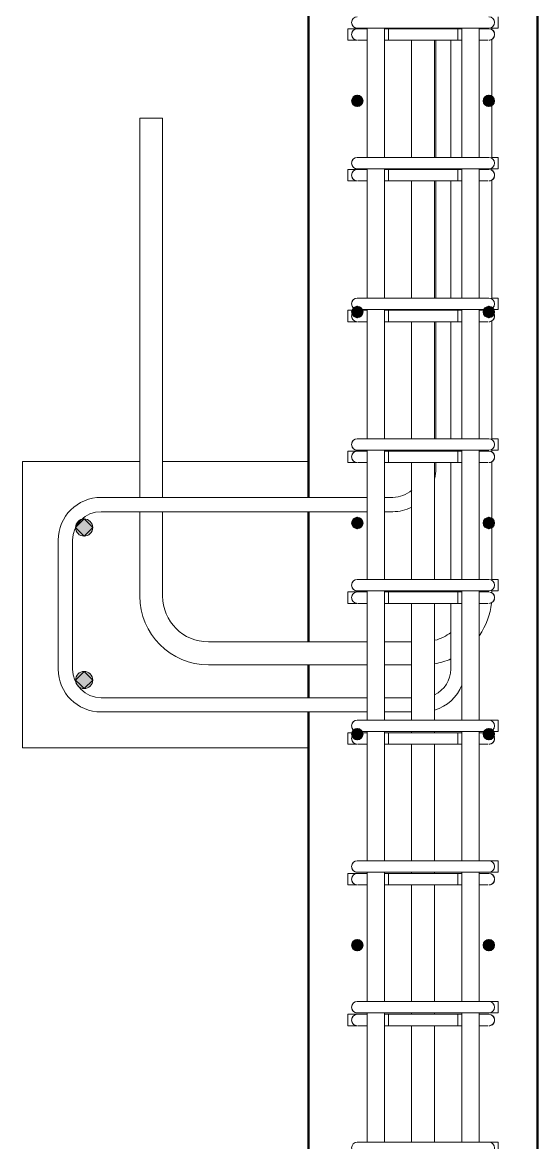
# Model space of a CAD drawing. Header units: millimetres. Extents: x -31655 to -5862, y 2843 to 78926.
# Drawn here: x -24141 to -23781, y 4104 to 4887 of the extents above; entities that cross this region are included whole.
import ezdxf

# ---------------------------------------------------------------- set-up
doc = ezdxf.new("R2010")
doc.units = ezdxf.units.MM
for name, color, linetype, lineweight in [('A-WALL', 113, 'Continuous', 25), ('S-BEAM', 12, 'Continuous', 18), ('S-RBAR', 171, 'Continuous', 18)]:
    doc.layers.add(name, color=color, linetype=linetype, lineweight=lineweight)

# ---------------------------------------------------------------- blocks, each defined once
blk = doc.blocks.new('M_Rectangular Corbel - M_Rectangular Corbel-5472199-Elevation Right')
at = {"layer": 'S-BEAM'}
for p, q in [((77955.04, 4579.75), (77873.04, 4579.75)), ((77873.04, 4579.75), (77873.04, 4379.75)), ((78073.04, 4579.75), (77971.04, 4579.75)), ((77873.04, 4379.75), (78073.04, 4379.75))]:
    blk.add_line(p, q, dxfattribs=at)

msp = doc.modelspace()

# ---------------------------------------------------------------- hatches: boundary and pattern name
at = {"layer": 'S-RBAR'}
h = msp.add_hatch(color=256, dxfattribs=at)
edge = h.paths.add_edge_path()
edge.add_arc((-23906.86685, 4831.82695), 4, 0, 360)
for points in [[(-23906.86685, 4827.82695), (-23902.86685, 4831.82695), (-23906.86685, 4835.82695), (-23910.86685, 4831.82695)], [(-23814.86685, 4827.82695), (-23810.86685, 4831.82695), (-23814.86685, 4835.82695), (-23818.86685, 4831.82695)], [(-23906.86685, 4680.3142), (-23902.86685, 4684.3142), (-23906.86685, 4688.3142), (-23910.86685, 4684.3142)], [(-23814.86685, 4680.3142), (-23810.86685, 4684.3142), (-23814.86685, 4688.3142), (-23818.86685, 4684.3142)], [(-24097.74185, 4527.64273), (-24091.74185, 4533.64273), (-24097.74185, 4539.64273), (-24103.74185, 4533.64273)], [(-23906.86685, 4532.80145), (-23902.86685, 4536.80145), (-23906.86685, 4540.80145), (-23910.86685, 4536.80145)], [(-23814.86685, 4532.80145), (-23810.86685, 4536.80145), (-23814.86685, 4540.80145), (-23818.86685, 4536.80145)], [(-24097.74185, 4421.09023), (-24091.74185, 4427.09023), (-24097.74185, 4433.09023), (-24103.74185, 4427.09023), (-24100.33185, 4423.68023)], [(-23906.86685, 4385.2887), (-23902.86685, 4389.2887), (-23906.86685, 4393.2887), (-23910.86685, 4389.2887)], [(-23814.86685, 4385.2887), (-23810.86685, 4389.2887), (-23814.86685, 4393.2887), (-23818.86685, 4389.2887)], [(-23906.86685, 4237.77595), (-23902.86685, 4241.77595), (-23906.86685, 4245.77595), (-23910.86685, 4241.77595)], [(-23814.86685, 4237.77595), (-23810.86685, 4241.77595), (-23814.86685, 4245.77595), (-23818.86685, 4241.77595)]]:
    msp.add_hatch(color=256, dxfattribs=at).paths.add_polyline_path(points)
h = msp.add_hatch(color=256, dxfattribs=at)
edge = h.paths.add_edge_path()
edge.add_arc((-23814.86685, 4831.82695), 4, 0, 360)
h = msp.add_hatch(color=256, dxfattribs=at)
edge = h.paths.add_edge_path()
edge.add_arc((-23906.86685, 4684.3142), 4, 0, 360)
h = msp.add_hatch(color=256, dxfattribs=at)
edge = h.paths.add_edge_path()
edge.add_arc((-23814.86685, 4684.3142), 4, 0, 360)
h = msp.add_hatch(color=256, dxfattribs=at)
edge = h.paths.add_edge_path()
edge.add_arc((-24097.74185, 4533.64273), 6, 0, 360)
h = msp.add_hatch(color=256, dxfattribs=at)
edge = h.paths.add_edge_path()
edge.add_arc((-23906.86685, 4536.80145), 4, 0, 360)
h = msp.add_hatch(color=256, dxfattribs=at)
edge = h.paths.add_edge_path()
edge.add_arc((-23814.86685, 4536.80145), 4, 0, 360)
h = msp.add_hatch(color=256, dxfattribs=at)
edge = h.paths.add_edge_path()
edge.add_arc((-24097.74185, 4427.09023), 6, 0, 360)
h = msp.add_hatch(color=256, dxfattribs=at)
edge = h.paths.add_edge_path()
edge.add_arc((-23906.86685, 4389.2887), 4, 0, 360)
h = msp.add_hatch(color=256, dxfattribs=at)
edge = h.paths.add_edge_path()
edge.add_arc((-23814.86685, 4389.2887), 4, 0, 360)
h = msp.add_hatch(color=256, dxfattribs=at)
edge = h.paths.add_edge_path()
edge.add_arc((-23906.86685, 4241.77595), 4, 0, 360)
h = msp.add_hatch(color=256, dxfattribs=at)
edge = h.paths.add_edge_path()
edge.add_arc((-23814.86685, 4241.77595), 4, 0, 360)

# ---------------------------------------------------------------- linework, layer by layer
at = {"layer": 'A-WALL', "lineweight": 50}
for p, q in [((-23940.86685, 6199.75), (-23940.86685, 4554.75)), ((-23780.86685, 3269.75), (-23780.86685, 6199.75)), ((-23940.86685, 4544.75), (-23940.86685, 4453.75)), ((-23940.86685, 4437.75), (-23940.86685, 4414.75)), ((-23940.86685, 4404.75), (-23940.86685, 3269.75))]:
    msp.add_line(p, q, dxfattribs=at)
at = {"layer": 'S-RBAR'}
for p, q in [((-23808.378, 4890.70097), (-23808.378, 4882.70097)), ((-23906.86685, 4882.30172), (-23913.3557, 4882.30172)), ((-23913.3557, 4882.30172), (-23913.3557, 4874.30172)), ((-23886.86685, 4882.70097), (-23906.86685, 4882.70097)), ((-23901.00899, 4882.30172), (-23906.86685, 4882.30172)), ((-23901.00899, 4882.30172), (-23899.93792, 4882.30172)), ((-23899.93792, 4792.37073), (-23899.93792, 4882.70097)), ((-23887.93792, 4792.37073), (-23887.93792, 4882.70097)), ((-23887.93792, 4882.30172), (-23885.07143, 4882.30172)), ((-23886.86685, 4882.70097), (-23834.86685, 4882.70097)), ((-23885.07143, 4882.30172), (-23860.86685, 4882.30172)), ((-23885.07143, 4874.30172), (-23885.07143, 4882.30172)), ((-23860.86685, 4882.30172), (-23836.66227, 4882.30172)), ((-23836.66227, 4882.30172), (-23833.79578, 4882.30172)), ((-23836.66227, 4874.30172), (-23836.66227, 4882.30172)), ((-23814.86685, 4882.70097), (-23834.86685, 4882.70097)), ((-23833.79578, 4792.37073), (-23833.79578, 4882.70097)), ((-23821.79578, 4792.37073), (-23821.79578, 4882.70097)), ((-23821.79578, 4882.30172), (-23820.72472, 4882.30172)), ((-23814.86685, 4882.30172), (-23820.72472, 4882.30172)), ((-23812.86685, 4881.76583), (-23812.86685, 4883.23687)), ((-23808.378, 4882.70097), (-23812.86685, 4882.70097)), ((-23906.86685, 4874.30172), (-23913.3557, 4874.30172)), ((-23906.78342, 4874.30172), (-23906.86685, 4874.30172)), ((-23901.00899, 4874.30172), (-23906.18537, 4874.30172)), ((-23901.00899, 4874.30172), (-23899.93792, 4874.30172)), ((-23887.93792, 4874.30172), (-23885.07143, 4874.30172)), ((-23885.07143, 4874.30172), (-23860.86685, 4874.30172)), ((-23868.86685, 4874.30172), (-23868.86685, 4792.37073)), ((-23868.86685, 4874.30172), (-23868.86685, 4792.37073)), ((-23860.86685, 4874.30172), (-23836.66227, 4874.30172)), ((-23852.86685, 4874.30172), (-23852.86685, 4792.37073)), ((-23852.86685, 4874.30172), (-23852.86685, 4792.37073)), ((-23852.00286, 4874.30172), (-23852.00286, 4792.37073)), ((-23841.5455, 4792.37073), (-23841.5455, 4874.30172)), ((-23836.66227, 4874.30172), (-23833.79578, 4874.30172)), ((-23821.79578, 4874.30172), (-23820.72472, 4874.30172)), ((-23815.54833, 4874.30172), (-23820.72472, 4874.30172)), ((-23814.86685, 4874.30172), (-23814.95028, 4874.30172)), ((-23812.86685, 4791.83483), (-23812.86685, 4874.83762)), ((-23906.86685, 4835.82695), (-23910.86685, 4831.82695)), ((-23910.86685, 4831.82695), (-23906.86685, 4827.82695)), ((-23902.86685, 4831.82695), (-23906.86685, 4835.82695)), ((-23906.86685, 4827.82695), (-23902.86685, 4831.82695)), ((-23814.86685, 4835.82695), (-23818.86685, 4831.82695)), ((-23818.86685, 4831.82695), (-23814.86685, 4827.82695)), ((-23810.86685, 4831.82695), (-23814.86685, 4835.82695)), ((-23814.86685, 4827.82695), (-23810.86685, 4831.82695)), ((-24058.86685, 4819.75), (-24058.86685, 4554.75)), ((-24058.86685, 4819.75), (-24042.86685, 4819.75)), ((-24042.86685, 4819.75), (-24042.86685, 4554.75)), ((-23886.86685, 4792.37073), (-23906.86685, 4792.37073)), ((-23886.86685, 4792.37073), (-23834.86685, 4792.37073)), ((-23814.86685, 4792.37073), (-23834.86685, 4792.37073)), ((-23808.378, 4792.37073), (-23812.86685, 4792.37073)), ((-23808.378, 4792.37073), (-23808.378, 4784.37073)), ((-23906.86685, 4783.89224), (-23913.3557, 4783.89224)), ((-23913.3557, 4783.89224), (-23913.3557, 4775.89224)), ((-23886.86685, 4784.37073), (-23906.86685, 4784.37073)), ((-23901.00899, 4783.89224), (-23906.86685, 4783.89224)), ((-23901.00899, 4783.89224), (-23899.93792, 4783.89224)), ((-23899.93792, 4694.04049), (-23899.93792, 4784.37073)), ((-23887.93792, 4694.04049), (-23887.93792, 4784.37073)), ((-23887.93792, 4783.89224), (-23885.07143, 4783.89224)), ((-23886.86685, 4784.37073), (-23834.86685, 4784.37073)), ((-23885.07143, 4783.89224), (-23860.86685, 4783.89224)), ((-23885.07143, 4775.89224), (-23885.07143, 4783.89224)), ((-23868.86685, 4784.37073), (-23868.86685, 4783.89224)), ((-23868.86685, 4784.37073), (-23868.86685, 4783.89224)), ((-23860.86685, 4783.89224), (-23836.66227, 4783.89224)), ((-23852.86685, 4784.37073), (-23852.86685, 4783.89224)), ((-23852.86685, 4784.37073), (-23852.86685, 4783.89224)), ((-23852.00286, 4784.37073), (-23852.00286, 4783.89224)), ((-23841.5455, 4783.89224), (-23841.5455, 4784.37073)), ((-23836.66227, 4783.89224), (-23833.79578, 4783.89224)), ((-23836.66227, 4775.89224), (-23836.66227, 4783.89224)), ((-23814.86685, 4784.37073), (-23834.86685, 4784.37073)), ((-23833.79578, 4694.04049), (-23833.79578, 4784.37073)), ((-23821.79578, 4694.04049), (-23821.79578, 4784.37073)), ((-23821.79578, 4783.89224), (-23820.72472, 4783.89224)), ((-23814.86685, 4783.89224), (-23820.72472, 4783.89224)), ((-23812.86685, 4783.35634), (-23812.86685, 4784.90663)), ((-23808.378, 4784.37073), (-23812.86685, 4784.37073)), ((-23906.86685, 4775.89224), (-23913.3557, 4775.89224)), ((-23906.78342, 4775.89224), (-23906.86685, 4775.89224)), ((-23901.00899, 4775.89224), (-23906.18537, 4775.89224)), ((-23901.00899, 4775.89224), (-23899.93792, 4775.89224)), ((-23887.93792, 4775.89224), (-23885.07143, 4775.89224)), ((-23885.07143, 4775.89224), (-23860.86685, 4775.89224)), ((-23868.86685, 4775.89224), (-23868.86685, 4694.04049)), ((-23868.86685, 4775.89224), (-23868.86685, 4694.04049)), ((-23860.86685, 4775.89224), (-23836.66227, 4775.89224)), ((-23852.86685, 4775.89224), (-23852.86685, 4694.04049)), ((-23852.86685, 4775.89224), (-23852.86685, 4694.04049)), ((-23852.00286, 4775.89224), (-23852.00286, 4694.04049)), ((-23841.5455, 4694.04049), (-23841.5455, 4775.89224)), ((-23836.66227, 4775.89224), (-23833.79578, 4775.89224)), ((-23821.79578, 4775.89224), (-23820.72472, 4775.89224)), ((-23815.54833, 4775.89224), (-23820.72472, 4775.89224)), ((-23814.86685, 4775.89224), (-23814.95028, 4775.89224)), ((-23812.86685, 4693.50459), (-23812.86685, 4776.42814)), ((-23886.86685, 4694.04049), (-23906.86685, 4694.04049)), ((-23886.86685, 4694.04049), (-23834.86685, 4694.04049)), ((-23814.86685, 4694.04049), (-23834.86685, 4694.04049)), ((-23808.378, 4694.04049), (-23812.86685, 4694.04049)), ((-23808.378, 4694.04049), (-23808.378, 4686.04049)), ((-23906.86685, 4685.48276), (-23913.3557, 4685.48276)), ((-23913.3557, 4685.48276), (-23913.3557, 4677.48276)), ((-23906.86685, 4688.3142), (-23910.86685, 4684.3142)), ((-23910.86685, 4684.3142), (-23906.86685, 4680.3142)), ((-23902.86685, 4684.3142), (-23906.86685, 4688.3142)), ((-23886.86685, 4686.04049), (-23906.86685, 4686.04049)), ((-23901.00899, 4685.48276), (-23906.86685, 4685.48276)), ((-23906.86685, 4680.3142), (-23902.86685, 4684.3142)), ((-23901.00899, 4685.48276), (-23899.93792, 4685.48276)), ((-23899.93792, 4595.71026), (-23899.93792, 4686.04049)), ((-23887.93792, 4595.71026), (-23887.93792, 4686.04049)), ((-23887.93792, 4685.48276), (-23885.07143, 4685.48276)), ((-23886.86685, 4686.04049), (-23834.86685, 4686.04049)), ((-23885.07143, 4685.48276), (-23860.86685, 4685.48276)), ((-23885.07143, 4677.48276), (-23885.07143, 4685.48276)), ((-23868.86685, 4686.04049), (-23868.86685, 4685.48276)), ((-23868.86685, 4686.04049), (-23868.86685, 4685.48276)), ((-23860.86685, 4685.48276), (-23836.66227, 4685.48276)), ((-23852.86685, 4686.04049), (-23852.86685, 4685.48276)), ((-23852.86685, 4686.04049), (-23852.86685, 4685.48276)), ((-23852.00286, 4686.04049), (-23852.00286, 4685.48276)), ((-23841.5455, 4685.48276), (-23841.5455, 4686.04049)), ((-23836.66227, 4685.48276), (-23833.79578, 4685.48276)), ((-23836.66227, 4677.48276), (-23836.66227, 4685.48276)), ((-23814.86685, 4686.04049), (-23834.86685, 4686.04049)), ((-23833.79578, 4595.71026), (-23833.79578, 4686.04049)), ((-23821.79578, 4595.71026), (-23821.79578, 4686.04049)), ((-23821.79578, 4685.48276), (-23820.72472, 4685.48276)), ((-23814.86685, 4685.48276), (-23820.72472, 4685.48276)), ((-23814.86685, 4688.3142), (-23818.86685, 4684.3142)), ((-23818.86685, 4684.3142), (-23814.86685, 4680.3142)), ((-23810.86685, 4684.3142), (-23814.86685, 4688.3142)), ((-23814.86685, 4680.3142), (-23810.86685, 4684.3142)), ((-23812.86685, 4684.94686), (-23812.86685, 4686.57639)), ((-23808.378, 4686.04049), (-23812.86685, 4686.04049)), ((-23906.86685, 4677.48276), (-23913.3557, 4677.48276)), ((-23906.78342, 4677.48276), (-23906.86685, 4677.48276)), ((-23901.00899, 4677.48276), (-23906.18537, 4677.48276)), ((-23901.00899, 4677.48276), (-23899.93792, 4677.48276)), ((-23887.93792, 4677.48276), (-23885.07143, 4677.48276)), ((-23885.07143, 4677.48276), (-23860.86685, 4677.48276)), ((-23868.86685, 4677.48276), (-23868.86685, 4595.71026)), ((-23868.86685, 4677.48276), (-23868.86685, 4595.71026)), ((-23860.86685, 4677.48276), (-23836.66227, 4677.48276)), ((-23852.86685, 4677.48276), (-23852.86685, 4595.71026)), ((-23852.86685, 4677.48276), (-23852.86685, 4595.71026)), ((-23852.00286, 4677.48276), (-23852.00286, 4595.71026)), ((-23841.5455, 4595.71026), (-23841.5455, 4677.48276)), ((-23836.66227, 4677.48276), (-23833.79578, 4677.48276)), ((-23821.79578, 4677.48276), (-23820.72472, 4677.48276)), ((-23815.54833, 4677.48276), (-23820.72472, 4677.48276)), ((-23814.86685, 4677.48276), (-23814.95028, 4677.48276)), ((-23812.86685, 4595.17436), (-23812.86685, 4678.01866)), ((-23886.86685, 4595.71026), (-23906.86685, 4595.71026)), ((-23886.86685, 4595.71026), (-23834.86685, 4595.71026)), ((-23814.86685, 4595.71026), (-23834.86685, 4595.71026)), ((-23808.378, 4595.71026), (-23812.86685, 4595.71026)), ((-23808.378, 4595.71026), (-23808.378, 4587.71026)), ((-23812.86685, 4586.53738), (-23812.86685, 4588.24615)), ((-23906.86685, 4587.07328), (-23913.3557, 4587.07328)), ((-23913.3557, 4587.07328), (-23913.3557, 4579.07328)), ((-23886.86685, 4587.71026), (-23906.86685, 4587.71026)), ((-23901.00899, 4587.07328), (-23906.86685, 4587.07328)), ((-23901.00899, 4587.07328), (-23899.93792, 4587.07328)), ((-23899.93792, 4497.38002), (-23899.93792, 4587.71026)), ((-23887.93792, 4497.38002), (-23887.93792, 4587.71026)), ((-23887.93792, 4587.07328), (-23885.07143, 4587.07328)), ((-23886.86685, 4587.71026), (-23834.86685, 4587.71026)), ((-23885.07143, 4587.07328), (-23860.86685, 4587.07328)), ((-23885.07143, 4579.07328), (-23885.07143, 4587.07328)), ((-23868.86685, 4587.71026), (-23868.86685, 4587.07328)), ((-23868.86685, 4587.71026), (-23868.86685, 4587.07328)), ((-23860.86685, 4587.07328), (-23836.66227, 4587.07328)), ((-23852.86685, 4587.71026), (-23852.86685, 4587.07328)), ((-23852.86685, 4587.71026), (-23852.86685, 4587.07328)), ((-23852.00286, 4587.71026), (-23852.00286, 4587.07328)), ((-23841.5455, 4587.07328), (-23841.5455, 4587.71026)), ((-23836.66227, 4587.07328), (-23833.79578, 4587.07328)), ((-23836.66227, 4579.07328), (-23836.66227, 4587.07328)), ((-23814.86685, 4587.71026), (-23834.86685, 4587.71026)), ((-23833.79578, 4497.38002), (-23833.79578, 4587.71026)), ((-23821.79578, 4497.38002), (-23821.79578, 4587.71026)), ((-23821.79578, 4587.07328), (-23820.72472, 4587.07328)), ((-23814.86685, 4587.07328), (-23820.72472, 4587.07328)), ((-23808.378, 4587.71026), (-23812.86685, 4587.71026)), ((-23906.86685, 4579.07328), (-23913.3557, 4579.07328)), ((-23906.78342, 4579.07328), (-23906.86685, 4579.07328)), ((-23901.00899, 4579.07328), (-23906.18537, 4579.07328)), ((-23901.00899, 4579.07328), (-23899.93792, 4579.07328)), ((-23887.93792, 4579.07328), (-23885.07143, 4579.07328)), ((-23885.07143, 4579.07328), (-23860.86685, 4579.07328)), ((-23868.86685, 4572.2443), (-23868.86685, 4579.07256)), ((-23868.86685, 4572.2443), (-23868.86685, 4579.07256)), ((-23868.86685, 4572.2443), (-23868.86685, 4497.38002)), ((-23868.86685, 4572.2443), (-23868.86685, 4497.38002)), ((-23860.86685, 4579.07328), (-23836.66227, 4579.07328)), ((-23852.86685, 4572.2443), (-23852.86685, 4579.07256)), ((-23852.86685, 4572.2443), (-23852.86685, 4579.07256)), ((-23852.86685, 4572.2443), (-23852.86685, 4497.38002)), ((-23852.86685, 4572.2443), (-23852.86685, 4497.38002)), ((-23852.00286, 4579.07328), (-23852.00286, 4574.75)), ((-23841.5455, 4497.38002), (-23841.5455, 4579.07328)), ((-23836.66227, 4579.07328), (-23833.79578, 4579.07328)), ((-23821.79578, 4579.07328), (-23820.72472, 4579.07328)), ((-23815.54833, 4579.07328), (-23820.72472, 4579.07328)), ((-23814.86685, 4579.07328), (-23814.95028, 4579.07328)), ((-23812.86685, 4496.84412), (-23812.86685, 4579.60917)), ((-23899.93792, 4554.75), (-24085.86685, 4554.75)), ((-23882.00286, 4554.75), (-23887.93792, 4554.75)), ((-23899.93792, 4544.75), (-24085.86685, 4544.75)), ((-24058.86685, 4544.75), (-24058.86685, 4485.75)), ((-24042.86685, 4544.75), (-24042.86685, 4485.75)), ((-23882.00286, 4544.75), (-23887.93792, 4544.75)), ((-24097.74185, 4539.64273), (-24103.74185, 4533.64273)), ((-24103.74185, 4533.64273), (-24097.74185, 4527.64273)), ((-24091.74185, 4533.64273), (-24097.74185, 4539.64273)), ((-24097.74185, 4527.64273), (-24091.74185, 4533.64273)), ((-23906.86685, 4540.80145), (-23910.86685, 4536.80145)), ((-23910.86685, 4536.80145), (-23906.86685, 4532.80145)), ((-23902.86685, 4536.80145), (-23906.86685, 4540.80145)), ((-23906.86685, 4532.80145), (-23902.86685, 4536.80145)), ((-23814.86685, 4540.80145), (-23818.86685, 4536.80145)), ((-23818.86685, 4536.80145), (-23814.86685, 4532.80145)), ((-23810.86685, 4536.80145), (-23814.86685, 4540.80145)), ((-23814.86685, 4532.80145), (-23810.86685, 4536.80145)), ((-24115.86685, 4524.75), (-24115.86685, 4434.75)), ((-24105.86685, 4524.75), (-24105.86685, 4434.75)), ((-23886.86685, 4497.38002), (-23906.86685, 4497.38002)), ((-23886.86685, 4497.38002), (-23834.86685, 4497.38002)), ((-23814.86685, 4497.38002), (-23834.86685, 4497.38002)), ((-23808.378, 4497.38002), (-23812.86685, 4497.38002)), ((-23808.378, 4497.38002), (-23808.378, 4489.38002)), ((-23906.86685, 4488.66379), (-23913.3557, 4488.66379)), ((-23913.3557, 4488.66379), (-23913.3557, 4480.66379)), ((-23886.86685, 4489.38002), (-23906.86685, 4489.38002)), ((-23901.00899, 4488.66379), (-23906.86685, 4488.66379)), ((-23901.00899, 4488.66379), (-23899.93792, 4488.66379)), ((-23899.93792, 4399.04978), (-23899.93792, 4489.38002)), ((-23887.93792, 4399.04978), (-23887.93792, 4489.38002)), ((-23887.93792, 4488.66379), (-23885.07143, 4488.66379)), ((-23886.86685, 4489.38002), (-23834.86685, 4489.38002)), ((-23885.07143, 4488.66379), (-23860.86685, 4488.66379)), ((-23885.07143, 4480.66379), (-23885.07143, 4488.66379)), ((-23868.86685, 4489.38002), (-23868.86685, 4488.66379)), ((-23868.86685, 4489.38002), (-23868.86685, 4488.66379)), ((-23860.86685, 4488.66379), (-23836.66227, 4488.66379)), ((-23852.86685, 4489.38002), (-23852.86685, 4488.66379)), ((-23852.86685, 4489.38002), (-23852.86685, 4488.66379)), ((-23841.5455, 4488.66379), (-23841.5455, 4489.38002)), ((-23836.66227, 4488.66379), (-23833.79578, 4488.66379)), ((-23836.66227, 4480.66379), (-23836.66227, 4488.66379)), ((-23814.86685, 4489.38002), (-23834.86685, 4489.38002)), ((-23833.79578, 4399.04978), (-23833.79578, 4489.38002)), ((-23821.79578, 4399.04978), (-23821.79578, 4489.38002)), ((-23821.79578, 4488.66379), (-23820.72472, 4488.66379)), ((-23814.86685, 4488.66379), (-23820.72472, 4488.66379)), ((-23812.86685, 4488.12789), (-23812.86685, 4489.91592)), ((-23808.378, 4489.38002), (-23812.86685, 4489.38002)), ((-23906.86685, 4480.66379), (-23913.3557, 4480.66379)), ((-23906.78342, 4480.66379), (-23906.86685, 4480.66379)), ((-23901.00899, 4480.66379), (-23906.18537, 4480.66379)), ((-23901.00899, 4480.66379), (-23899.93792, 4480.66379)), ((-23887.93792, 4480.66379), (-23885.07143, 4480.66379)), ((-23885.07143, 4480.66379), (-23860.86685, 4480.66379)), ((-23868.86685, 4480.66379), (-23868.86685, 4399.04978)), ((-23868.86685, 4480.66379), (-23868.86685, 4399.04978)), ((-23860.86685, 4480.66379), (-23836.66227, 4480.66379)), ((-23852.86685, 4480.66379), (-23852.86685, 4399.04978)), ((-23852.86685, 4480.66379), (-23852.86685, 4399.04978)), ((-23841.5455, 4434.75), (-23841.5455, 4480.66379)), ((-23836.66227, 4480.66379), (-23833.79578, 4480.66379)), ((-23821.79578, 4480.66379), (-23820.72472, 4480.66379)), ((-23815.54833, 4480.66379), (-23820.72472, 4480.66379)), ((-23814.86685, 4480.66379), (-23814.95028, 4480.66379)), ((-24010.86685, 4453.75), (-23899.93792, 4453.75)), ((-23887.93792, 4453.75), (-23868.86685, 4453.75)), ((-24097.74185, 4433.09023), (-24103.74185, 4427.09023)), ((-24091.74185, 4427.09023), (-24097.74185, 4433.09023)), ((-24010.86685, 4437.75), (-23899.93792, 4437.75)), ((-23887.93792, 4437.75), (-23868.86685, 4437.75)), ((-24103.74185, 4427.09023), (-24100.33185, 4423.68023)), ((-24100.33185, 4423.68023), (-24097.74185, 4421.09023)), ((-24097.74185, 4421.09023), (-24091.74185, 4427.09023)), ((-24085.86685, 4414.75), (-23899.93792, 4414.75)), ((-23887.93792, 4414.75), (-23868.86685, 4414.75)), ((-24085.86685, 4404.75), (-23899.93792, 4404.75)), ((-23887.93792, 4404.75), (-23868.86685, 4404.75)), ((-23906.86685, 4393.2887), (-23910.86685, 4389.2887)), ((-23886.86685, 4399.04978), (-23906.86685, 4399.04978)), ((-23902.86685, 4389.2887), (-23906.86685, 4393.2887)), ((-23886.86685, 4399.04978), (-23834.86685, 4399.04978)), ((-23814.86685, 4399.04978), (-23834.86685, 4399.04978)), ((-23814.86685, 4393.2887), (-23818.86685, 4389.2887)), ((-23808.378, 4399.04978), (-23814.86685, 4399.04978)), ((-23810.86685, 4389.2887), (-23814.86685, 4393.2887)), ((-23808.378, 4399.04978), (-23808.378, 4391.04978)), ((-23906.86685, 4390.25431), (-23913.3557, 4390.25431)), ((-23913.3557, 4390.25431), (-23913.3557, 4382.25431)), ((-23910.86685, 4389.2887), (-23906.86685, 4385.2887)), ((-23886.86685, 4391.04978), (-23906.86685, 4391.04978)), ((-23901.00899, 4390.25431), (-23906.86685, 4390.25431)), ((-23906.86685, 4385.2887), (-23902.86685, 4389.2887)), ((-23901.00899, 4390.25431), (-23899.93792, 4390.25431)), ((-23899.93792, 4300.71954), (-23899.93792, 4391.04978)), ((-23887.93792, 4300.71954), (-23887.93792, 4391.04978)), ((-23887.93792, 4390.25431), (-23885.07143, 4390.25431)), ((-23886.86685, 4391.04978), (-23834.86685, 4391.04978)), ((-23885.07143, 4390.25431), (-23860.86685, 4390.25431)), ((-23885.07143, 4382.25431), (-23885.07143, 4390.25431)), ((-23868.86685, 4391.04978), (-23868.86685, 4390.25431)), ((-23868.86685, 4391.04978), (-23868.86685, 4390.25431)), ((-23860.86685, 4390.25431), (-23836.66227, 4390.25431)), ((-23852.86685, 4391.04978), (-23852.86685, 4390.25431)), ((-23852.86685, 4391.04978), (-23852.86685, 4390.25431)), ((-23836.66227, 4390.25431), (-23833.79578, 4390.25431)), ((-23836.66227, 4382.25431), (-23836.66227, 4390.25431)), ((-23814.86685, 4391.04978), (-23834.86685, 4391.04978)), ((-23833.79578, 4300.71954), (-23833.79578, 4391.04978)), ((-23821.79578, 4300.71954), (-23821.79578, 4391.04978)), ((-23821.79578, 4390.25431), (-23820.72472, 4390.25431)), ((-23814.86685, 4390.25431), (-23820.72472, 4390.25431)), ((-23818.86685, 4389.2887), (-23814.86685, 4385.2887)), ((-23808.378, 4391.04978), (-23814.86685, 4391.04978)), ((-23814.86685, 4385.2887), (-23810.86685, 4389.2887)), ((-23906.86685, 4382.25431), (-23913.3557, 4382.25431)), ((-23906.78342, 4382.25431), (-23906.86685, 4382.25431)), ((-23901.00899, 4382.25431), (-23906.18537, 4382.25431)), ((-23901.00899, 4382.25431), (-23899.93792, 4382.25431)), ((-23887.93792, 4382.25431), (-23885.07143, 4382.25431)), ((-23885.07143, 4382.25431), (-23860.86685, 4382.25431)), ((-23868.86685, 4382.25431), (-23868.86685, 4375.26374)), ((-23868.86685, 4382.25431), (-23868.86685, 4375.26374)), ((-23860.86685, 4382.25431), (-23836.66227, 4382.25431)), ((-23852.86685, 4382.25431), (-23852.86685, 4375.26374)), ((-23852.86685, 4382.25431), (-23852.86685, 4375.26374)), ((-23836.66227, 4382.25431), (-23833.79578, 4382.25431)), ((-23821.79578, 4382.25431), (-23820.72472, 4382.25431)), ((-23815.54833, 4382.25431), (-23820.72472, 4382.25431)), ((-23814.86685, 4382.25431), (-23814.95028, 4382.25431)), ((-23868.86685, 4375.26374), (-23868.86685, 4367.9237)), ((-23852.86685, 4375.26374), (-23852.86685, 4367.9237)), ((-23868.86685, 4367.9237), (-23868.86685, 4300.71954)), ((-23852.86685, 4367.9237), (-23852.86685, 4300.71954)), ((-23886.86685, 4300.71954), (-23906.86685, 4300.71954)), ((-23886.86685, 4300.71954), (-23834.86685, 4300.71954)), ((-23814.86685, 4300.71954), (-23834.86685, 4300.71954)), ((-23808.378, 4300.71954), (-23814.86685, 4300.71954)), ((-23808.378, 4300.71954), (-23808.378, 4292.71954)), ((-23906.86685, 4291.84483), (-23913.3557, 4291.84483)), ((-23913.3557, 4291.84483), (-23913.3557, 4283.84483)), ((-23886.86685, 4292.71954), (-23906.86685, 4292.71954)), ((-23901.00899, 4291.84483), (-23906.86685, 4291.84483)), ((-23901.00899, 4291.84483), (-23899.93792, 4291.84483)), ((-23899.93792, 4202.38931), (-23899.93792, 4292.71954)), ((-23887.93792, 4202.38931), (-23887.93792, 4292.71954)), ((-23887.93792, 4291.84483), (-23885.07143, 4291.84483)), ((-23886.86685, 4292.71954), (-23834.86685, 4292.71954)), ((-23885.07143, 4291.84483), (-23860.86685, 4291.84483)), ((-23885.07143, 4283.84483), (-23885.07143, 4291.84483)), ((-23868.86685, 4292.71954), (-23868.86685, 4291.84483)), ((-23860.86685, 4291.84483), (-23836.66227, 4291.84483)), ((-23852.86685, 4292.71954), (-23852.86685, 4291.84483)), ((-23836.66227, 4291.84483), (-23833.79578, 4291.84483)), ((-23836.66227, 4283.84483), (-23836.66227, 4291.84483)), ((-23814.86685, 4292.71954), (-23834.86685, 4292.71954)), ((-23833.79578, 4202.38931), (-23833.79578, 4292.71954)), ((-23821.79578, 4202.38931), (-23821.79578, 4292.71954)), ((-23821.79578, 4291.84483), (-23820.72472, 4291.84483)), ((-23814.86685, 4291.84483), (-23820.72472, 4291.84483)), ((-23808.378, 4292.71954), (-23814.86685, 4292.71954)), ((-23906.86685, 4283.84483), (-23913.3557, 4283.84483)), ((-23906.78342, 4283.84483), (-23906.86685, 4283.84483)), ((-23901.00899, 4283.84483), (-23906.18537, 4283.84483)), ((-23901.00899, 4283.84483), (-23899.93792, 4283.84483)), ((-23887.93792, 4283.84483), (-23885.07143, 4283.84483)), ((-23885.07143, 4283.84483), (-23860.86685, 4283.84483)), ((-23868.86685, 4283.84483), (-23868.86685, 4202.38931)), ((-23860.86685, 4283.84483), (-23836.66227, 4283.84483)), ((-23852.86685, 4283.84483), (-23852.86685, 4202.38931)), ((-23836.66227, 4283.84483), (-23833.79578, 4283.84483)), ((-23821.79578, 4283.84483), (-23820.72472, 4283.84483)), ((-23815.54833, 4283.84483), (-23820.72472, 4283.84483)), ((-23814.86685, 4283.84483), (-23814.95028, 4283.84483)), ((-23906.86685, 4245.77595), (-23910.86685, 4241.77595)), ((-23902.86685, 4241.77595), (-23906.86685, 4245.77595)), ((-23814.86685, 4245.77595), (-23818.86685, 4241.77595)), ((-23810.86685, 4241.77595), (-23814.86685, 4245.77595)), ((-23910.86685, 4241.77595), (-23906.86685, 4237.77595)), ((-23906.86685, 4237.77595), (-23902.86685, 4241.77595)), ((-23818.86685, 4241.77595), (-23814.86685, 4237.77595)), ((-23814.86685, 4237.77595), (-23810.86685, 4241.77595)), ((-23886.86685, 4202.38931), (-23906.86685, 4202.38931)), ((-23886.86685, 4202.38931), (-23834.86685, 4202.38931)), ((-23814.86685, 4202.38931), (-23834.86685, 4202.38931)), ((-23808.378, 4202.38931), (-23814.86685, 4202.38931)), ((-23808.378, 4202.38931), (-23808.378, 4194.38931)), ((-23906.86685, 4193.43534), (-23913.3557, 4193.43534)), ((-23913.3557, 4193.43534), (-23913.3557, 4185.43534)), ((-23886.86685, 4194.38931), (-23906.86685, 4194.38931)), ((-23901.00899, 4193.43534), (-23906.86685, 4193.43534)), ((-23901.00899, 4193.43534), (-23899.93792, 4193.43534)), ((-23899.93792, 4104.05907), (-23899.93792, 4194.38931)), ((-23887.93792, 4104.05907), (-23887.93792, 4194.38931)), ((-23887.93792, 4193.43534), (-23885.07143, 4193.43534)), ((-23886.86685, 4194.38931), (-23834.86685, 4194.38931)), ((-23885.07143, 4193.43534), (-23860.86685, 4193.43534)), ((-23885.07143, 4185.43534), (-23885.07143, 4193.43534)), ((-23868.86685, 4194.38931), (-23868.86685, 4193.43534)), ((-23860.86685, 4193.43534), (-23836.66227, 4193.43534)), ((-23852.86685, 4194.38931), (-23852.86685, 4193.43534)), ((-23836.66227, 4193.43534), (-23833.79578, 4193.43534)), ((-23836.66227, 4185.43534), (-23836.66227, 4193.43534)), ((-23814.86685, 4194.38931), (-23834.86685, 4194.38931)), ((-23833.79578, 4104.05907), (-23833.79578, 4194.38931)), ((-23821.79578, 4104.05907), (-23821.79578, 4194.38931)), ((-23821.79578, 4193.43534), (-23820.72472, 4193.43534)), ((-23814.86685, 4193.43534), (-23820.72472, 4193.43534)), ((-23808.378, 4194.38931), (-23814.86685, 4194.38931)), ((-23906.86685, 4185.43534), (-23913.3557, 4185.43534)), ((-23906.78342, 4185.43534), (-23906.86685, 4185.43534)), ((-23901.00899, 4185.43534), (-23906.18537, 4185.43534)), ((-23901.00899, 4185.43534), (-23899.93792, 4185.43534)), ((-23887.93792, 4185.43534), (-23885.07143, 4185.43534)), ((-23885.07143, 4185.43534), (-23860.86685, 4185.43534)), ((-23868.86685, 4185.43534), (-23868.86685, 4104.05907)), ((-23860.86685, 4185.43534), (-23836.66227, 4185.43534)), ((-23852.86685, 4185.43534), (-23852.86685, 4104.05907)), ((-23836.66227, 4185.43534), (-23833.79578, 4185.43534)), ((-23821.79578, 4185.43534), (-23820.72472, 4185.43534)), ((-23815.54833, 4185.43534), (-23820.72472, 4185.43534)), ((-23814.86685, 4185.43534), (-23814.95028, 4185.43534)), ((-23886.86685, 4104.05907), (-23906.86685, 4104.05907)), ((-23886.86685, 4104.05907), (-23834.86685, 4104.05907)), ((-23814.86685, 4104.05907), (-23834.86685, 4104.05907)), ((-23808.378, 4104.05907), (-23814.86685, 4104.05907)), ((-23808.378, 4104.05907), (-23808.378, 4096.05907))]:
    msp.add_line(p, q, dxfattribs=at)
for centre, radius in [((-23906.86685, 4831.82695), 4), ((-23814.86685, 4831.82695), 4), ((-23906.86685, 4684.3142), 4), ((-23814.86685, 4684.3142), 4), ((-24097.74185, 4533.64273), 6), ((-23906.86685, 4536.80145), 4), ((-23814.86685, 4536.80145), 4), ((-24097.74185, 4427.09023), 6), ((-23906.86685, 4389.2887), 4), ((-23814.86685, 4389.2887), 4), ((-23906.86685, 4241.77595), 4), ((-23814.86685, 4241.77595), 4)]:
    msp.add_circle(centre, radius, dxfattribs=at)
for centre, radius, start, end in [((-23906.86685, 4886.70097), 4, 90, 270), ((-23906.86685, 4886.70097), 4, 195, 240), ((-23906.86685, 4886.70097), 4, 195, 240), ((-23814.86685, 4886.70097), 4, 270, 90), ((-23906.86685, 4878.30172), 4, 90, 270), ((-23906.86685, 4878.30172), 4, 120, 165), ((-23906.86685, 4886.70097), 4, 255, 270), ((-23906.86685, 4886.70097), 4, 255, 270), ((-23814.86685, 4878.30172), 4, 270, 90), ((-23814.86685, 4878.30172), 4, 15, 60), ((-23814.86685, 4878.30172), 4, 15, 60), ((-23814.86685, 4878.30172), 4, 15, 60), ((-23814.86685, 4878.30172), 4, 15, 60), ((-23906.86685, 4878.30172), 4, 195, 240), ((-23906.86685, 4878.30172), 4, 255, 270), ((-23814.86685, 4878.30172), 4, 270, 285), ((-23814.86685, 4878.30172), 4, 300, 345), ((-23814.86685, 4878.30172), 4, 300, 345), ((-23814.86685, 4878.30172), 4, 300, 345), ((-23814.86685, 4878.30172), 4, 300, 345), ((-23906.86685, 4788.37073), 4, 90, 270), ((-23906.86685, 4788.37073), 4, 120, 165), ((-23906.86685, 4788.37073), 4, 120, 165), ((-23814.86685, 4788.37073), 4, 270, 90), ((-23906.86685, 4779.89224), 4, 90, 270), ((-23906.86685, 4788.37073), 4, 195, 240), ((-23906.86685, 4788.37073), 4, 195, 240), ((-23906.86685, 4788.37073), 4, 255, 270), ((-23906.86685, 4788.37073), 4, 255, 270), ((-23814.86685, 4779.89224), 4, 270, 90), ((-23906.86685, 4779.89224), 4, 120, 165), ((-23906.86685, 4779.89224), 4, 195, 240), ((-23906.86685, 4779.89224), 4, 255, 270), ((-23814.86685, 4779.89224), 4, 270, 285), ((-23814.86685, 4779.89224), 4, 15, 60), ((-23814.86685, 4779.89224), 4, 15, 60), ((-23814.86685, 4779.89224), 4, 15, 60), ((-23814.86685, 4779.89224), 4, 15, 60), ((-23814.86685, 4779.89224), 4, 300, 345), ((-23814.86685, 4779.89224), 4, 300, 345), ((-23814.86685, 4779.89224), 4, 300, 345), ((-23814.86685, 4779.89224), 4, 300, 345), ((-23906.86685, 4690.04049), 4, 90, 270), ((-23906.86685, 4690.04049), 4, 120, 165), ((-23906.86685, 4690.04049), 4, 120, 165), ((-23814.86685, 4690.04049), 4, 270, 90), ((-23906.86685, 4681.48276), 4, 90, 270), ((-23906.86685, 4690.04049), 4, 195, 240), ((-23906.86685, 4690.04049), 4, 195, 240), ((-23906.86685, 4681.48276), 4, 120, 165), ((-23906.86685, 4690.04049), 4, 255, 270), ((-23906.86685, 4690.04049), 4, 255, 270), ((-23814.86685, 4681.48276), 4, 270, 90), ((-23814.86685, 4681.48276), 4, 15, 60), ((-23814.86685, 4681.48276), 4, 15, 60), ((-23814.86685, 4681.48276), 4, 15, 60), ((-23814.86685, 4681.48276), 4, 15, 60), ((-23906.86685, 4681.48276), 4, 195, 240), ((-23906.86685, 4681.48276), 4, 255, 270), ((-23814.86685, 4681.48276), 4, 270, 285), ((-23814.86685, 4681.48276), 4, 300, 345), ((-23814.86685, 4681.48276), 4, 300, 345), ((-23814.86685, 4681.48276), 4, 300, 345), ((-23814.86685, 4681.48276), 4, 300, 345), ((-23906.86685, 4591.71026), 4, 90, 270), ((-23814.86685, 4591.71026), 4, 270, 90), ((-23906.86685, 4591.71026), 4, 120, 165), ((-23906.86685, 4591.71026), 4, 120, 165), ((-23906.86685, 4591.71026), 4, 195, 240), ((-23906.86685, 4591.71026), 4, 195, 240), ((-23906.86685, 4583.07328), 4, 90, 270), ((-23906.86685, 4583.07328), 4, 120, 165), ((-23906.86685, 4583.07328), 4, 195, 240), ((-23906.86685, 4591.71026), 4, 255, 270), ((-23906.86685, 4591.71026), 4, 255, 270), ((-23814.86685, 4583.07328), 4, 270, 90), ((-23814.86685, 4583.07328), 4, 15, 60), ((-23814.86685, 4583.07328), 4, 15, 60), ((-23814.86685, 4583.07328), 4, 15, 60), ((-23814.86685, 4583.07328), 4, 15, 60), ((-23814.86685, 4583.07328), 4, 300, 345), ((-23814.86685, 4583.07328), 4, 300, 345), ((-23814.86685, 4583.07328), 4, 300, 345), ((-23814.86685, 4583.07328), 4, 300, 345), ((-23906.86685, 4583.07328), 4, 255, 270), ((-23882.00286, 4574.75), 30, 347.32190403, 0), ((-23814.86685, 4583.07328), 4, 270, 285), ((-23882.00286, 4574.75), 20, 270, 311.35649214), ((-24085.86685, 4524.75), 30, 90, 180), ((-24085.86685, 4524.75), 20, 90, 180), ((-23882.00286, 4574.75), 30, 270, 296.13569967), ((-23906.86685, 4493.38002), 4, 90, 270), ((-23906.86685, 4493.38002), 4, 120, 165), ((-23906.86685, 4493.38002), 4, 120, 165), ((-23814.86685, 4493.38002), 4, 270, 90), ((-23906.86685, 4484.66379), 4, 90, 270), ((-23906.86685, 4493.38002), 4, 195, 240), ((-23906.86685, 4493.38002), 4, 195, 240), ((-23906.86685, 4484.66379), 4, 120, 165), ((-23906.86685, 4493.38002), 4, 255, 270), ((-23906.86685, 4493.38002), 4, 255, 270), ((-23814.86685, 4484.66379), 4, 270, 90), ((-23814.86685, 4484.66379), 4, 15, 60), ((-23814.86685, 4484.66379), 4, 15, 60), ((-23814.86685, 4484.66379), 4, 15, 60), ((-23814.86685, 4484.66379), 4, 15, 60), ((-24010.86685, 4485.75), 48, 180, 270), ((-24010.86685, 4485.75), 32, 180, 270), ((-23906.86685, 4484.66379), 4, 195, 240), ((-23906.86685, 4484.66379), 4, 255, 270), ((-23860.86685, 4485.75), 48, 325.0875967, 354.18903962), ((-23814.86685, 4484.66379), 4, 270, 285), ((-23814.86685, 4484.66379), 4, 300, 345), ((-23814.86685, 4484.66379), 4, 300, 345), ((-23814.86685, 4484.66379), 4, 300, 345), ((-23814.86685, 4484.66379), 4, 300, 345), ((-23860.86685, 4485.75), 32, 285, 307.51730376), ((-23860.86685, 4485.75), 48, 279.6592582, 293.93784247), ((-24085.86685, 4434.75), 30, 180, 270), ((-24085.86685, 4434.75), 20, 180, 270), ((-23861.5455, 4434.75), 20, 295.89098826, 0), ((-23861.5455, 4434.75), 30, 286.89499792, 338.14789209), ((-23906.86685, 4395.04978), 4, 90, 270), ((-23906.86685, 4395.04978), 4, 120, 165), ((-23906.86685, 4395.04978), 4, 120, 165), ((-23906.86685, 4395.04978), 4, 195, 240), ((-23906.86685, 4395.04978), 4, 195, 240), ((-23814.86685, 4395.04978), 4, 270, 90), ((-23906.86685, 4386.25431), 4, 90, 270), ((-23906.86685, 4386.25431), 4, 120, 165), ((-23906.86685, 4386.25431), 4, 195, 240), ((-23906.86685, 4395.04978), 4, 255, 270), ((-23906.86685, 4395.04978), 4, 255, 270), ((-23814.86685, 4386.25431), 4, 270, 90), ((-23814.86685, 4386.25431), 4, 15, 60), ((-23814.86685, 4386.25431), 4, 15, 60), ((-23814.86685, 4386.25431), 4, 15, 60), ((-23814.86685, 4386.25431), 4, 15, 60), ((-23814.86685, 4386.25431), 4, 300, 345), ((-23814.86685, 4386.25431), 4, 300, 345), ((-23814.86685, 4386.25431), 4, 300, 345), ((-23814.86685, 4386.25431), 4, 300, 345), ((-23906.86685, 4386.25431), 4, 255, 270), ((-23814.86685, 4386.25431), 4, 270, 285), ((-23814.86685, 4386.25431), 4, 270, 285), ((-23814.86685, 4386.25431), 4, 270, 285), ((-23814.86685, 4386.25431), 4, 270, 285), ((-23906.86685, 4296.71954), 4, 90, 270), ((-23906.86685, 4296.71954), 4, 120, 165), ((-23906.86685, 4296.71954), 4, 120, 165), ((-23814.86685, 4296.71954), 4, 270, 90), ((-23906.86685, 4287.84483), 4, 90, 270), ((-23906.86685, 4296.71954), 4, 195, 240), ((-23906.86685, 4296.71954), 4, 195, 240), ((-23906.86685, 4287.84483), 4, 120, 165), ((-23906.86685, 4296.71954), 4, 255, 270), ((-23906.86685, 4296.71954), 4, 255, 270), ((-23814.86685, 4287.84483), 4, 270, 90), ((-23814.86685, 4287.84483), 4, 15, 60), ((-23814.86685, 4287.84483), 4, 15, 60), ((-23814.86685, 4287.84483), 4, 15, 60), ((-23814.86685, 4287.84483), 4, 15, 60), ((-23906.86685, 4287.84483), 4, 195, 240), ((-23906.86685, 4287.84483), 4, 255, 270), ((-23814.86685, 4287.84483), 4, 270, 285), ((-23814.86685, 4287.84483), 4, 270, 285), ((-23814.86685, 4287.84483), 4, 270, 285), ((-23814.86685, 4287.84483), 4, 270, 285), ((-23814.86685, 4287.84483), 4, 300, 345), ((-23814.86685, 4287.84483), 4, 300, 345), ((-23814.86685, 4287.84483), 4, 300, 345), ((-23814.86685, 4287.84483), 4, 300, 345), ((-23906.86685, 4198.38931), 4, 90, 270), ((-23906.86685, 4198.38931), 4, 120, 165), ((-23906.86685, 4198.38931), 4, 120, 165), ((-23906.86685, 4198.38931), 4, 195, 240), ((-23906.86685, 4198.38931), 4, 195, 240), ((-23814.86685, 4198.38931), 4, 270, 90), ((-23906.86685, 4189.43534), 4, 90, 270), ((-23906.86685, 4189.43534), 4, 120, 165), ((-23906.86685, 4198.38931), 4, 255, 270), ((-23906.86685, 4198.38931), 4, 255, 270), ((-23814.86685, 4189.43534), 4, 270, 90), ((-23814.86685, 4189.43534), 4, 15, 60), ((-23814.86685, 4189.43534), 4, 15, 60), ((-23814.86685, 4189.43534), 4, 15, 60), ((-23814.86685, 4189.43534), 4, 15, 60), ((-23906.86685, 4189.43534), 4, 195, 240), ((-23906.86685, 4189.43534), 4, 255, 270), ((-23814.86685, 4189.43534), 4, 270, 285), ((-23814.86685, 4189.43534), 4, 270, 285), ((-23814.86685, 4189.43534), 4, 270, 285), ((-23814.86685, 4189.43534), 4, 270, 285), ((-23814.86685, 4189.43534), 4, 300, 345), ((-23814.86685, 4189.43534), 4, 300, 345), ((-23814.86685, 4189.43534), 4, 300, 345), ((-23814.86685, 4189.43534), 4, 300, 345), ((-23906.86685, 4100.05907), 4, 90, 270), ((-23814.86685, 4100.05907), 4, 270, 90)]:
    msp.add_arc(centre, radius, start, end, dxfattribs=at)

# ---------------------------------------------------------------- block references
at = {"layer": 'S-BEAM'}
msp.add_blockref('M_Rectangular Corbel - M_Rectangular Corbel-5472199-Elevation Right', (-102013.90944, 0), dxfattribs=at)

doc.saveas('drawing.dxf')
